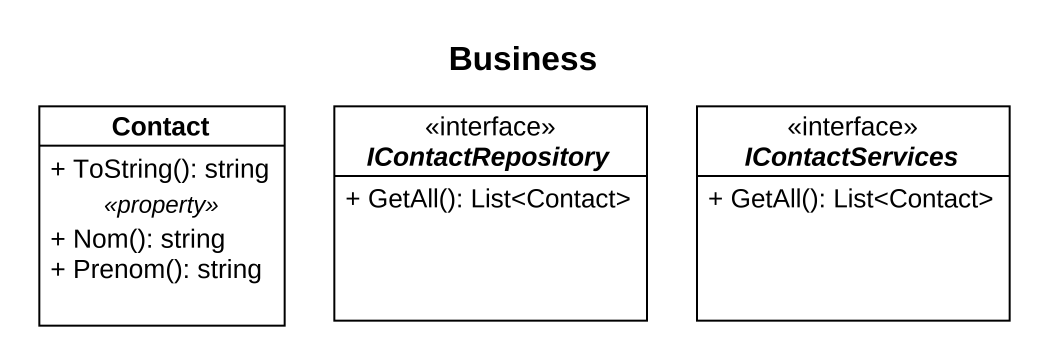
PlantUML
@startuml
title Business
hide circle
hide empty members
skinparam classAttributeIconSize 0
class Contact {
  + ToString(): string
  .. <<property>> ..
  + Nom(): string
  + Prenom(): string
}
interface IContactRepository {
  + GetAll(): List<Contact>
}
interface IContactServices {
  + GetAll(): List<Contact>
}
@enduml
